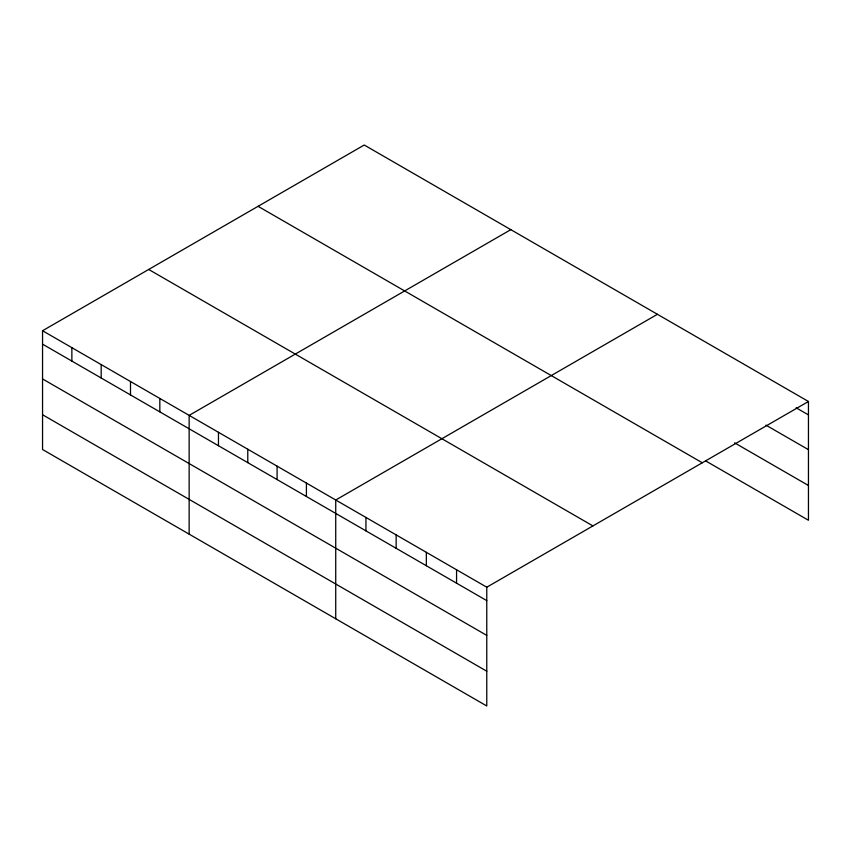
<?xml version="1.0" encoding="UTF-8"?>
<svg xmlns="http://www.w3.org/2000/svg" width="851" height="851" viewBox="0 0 851 851"><rect width="100%" height="100%" fill="white"/><g stroke="black" fill="none" stroke-linecap="round" stroke-linejoin="round"><path stroke-width="1.28" d="M42.55 330.741L486.772 587.211L486.772 705.979L42.55 449.509L42.55 330.741L364.228 145.021L808.45 401.491L808.45 520.259L705.522 460.827M510.823 229.653L189.145 415.384L189.145 534.141M657.419 314.296L335.73 500.016L335.73 618.783M486.772 587.211L808.45 401.491M796.142 407.799L808.45 414.905M765.932 425.128L808.45 449.668M734.615 442.86L808.45 485.485M258.076 206.314L702.298 462.774M148.702 269.459L592.924 525.918M42.55 344.155L486.772 600.625M42.55 378.929L486.772 635.389M42.55 414.745L486.772 671.216M456.561 569.776L456.561 583.19M426.351 552.331L426.351 565.745M396.151 534.896L396.151 548.31M365.941 517.451L365.941 530.864M306.413 483.081L306.413 496.495M277.096 466.157L277.096 479.57M247.779 449.232L247.779 462.646M218.462 432.308L218.462 445.722M159.828 398.449L159.828 411.863M130.501 381.525L130.501 394.938M101.184 364.6L101.184 378.014M71.867 347.676L71.867 361.09"/></g></svg>
